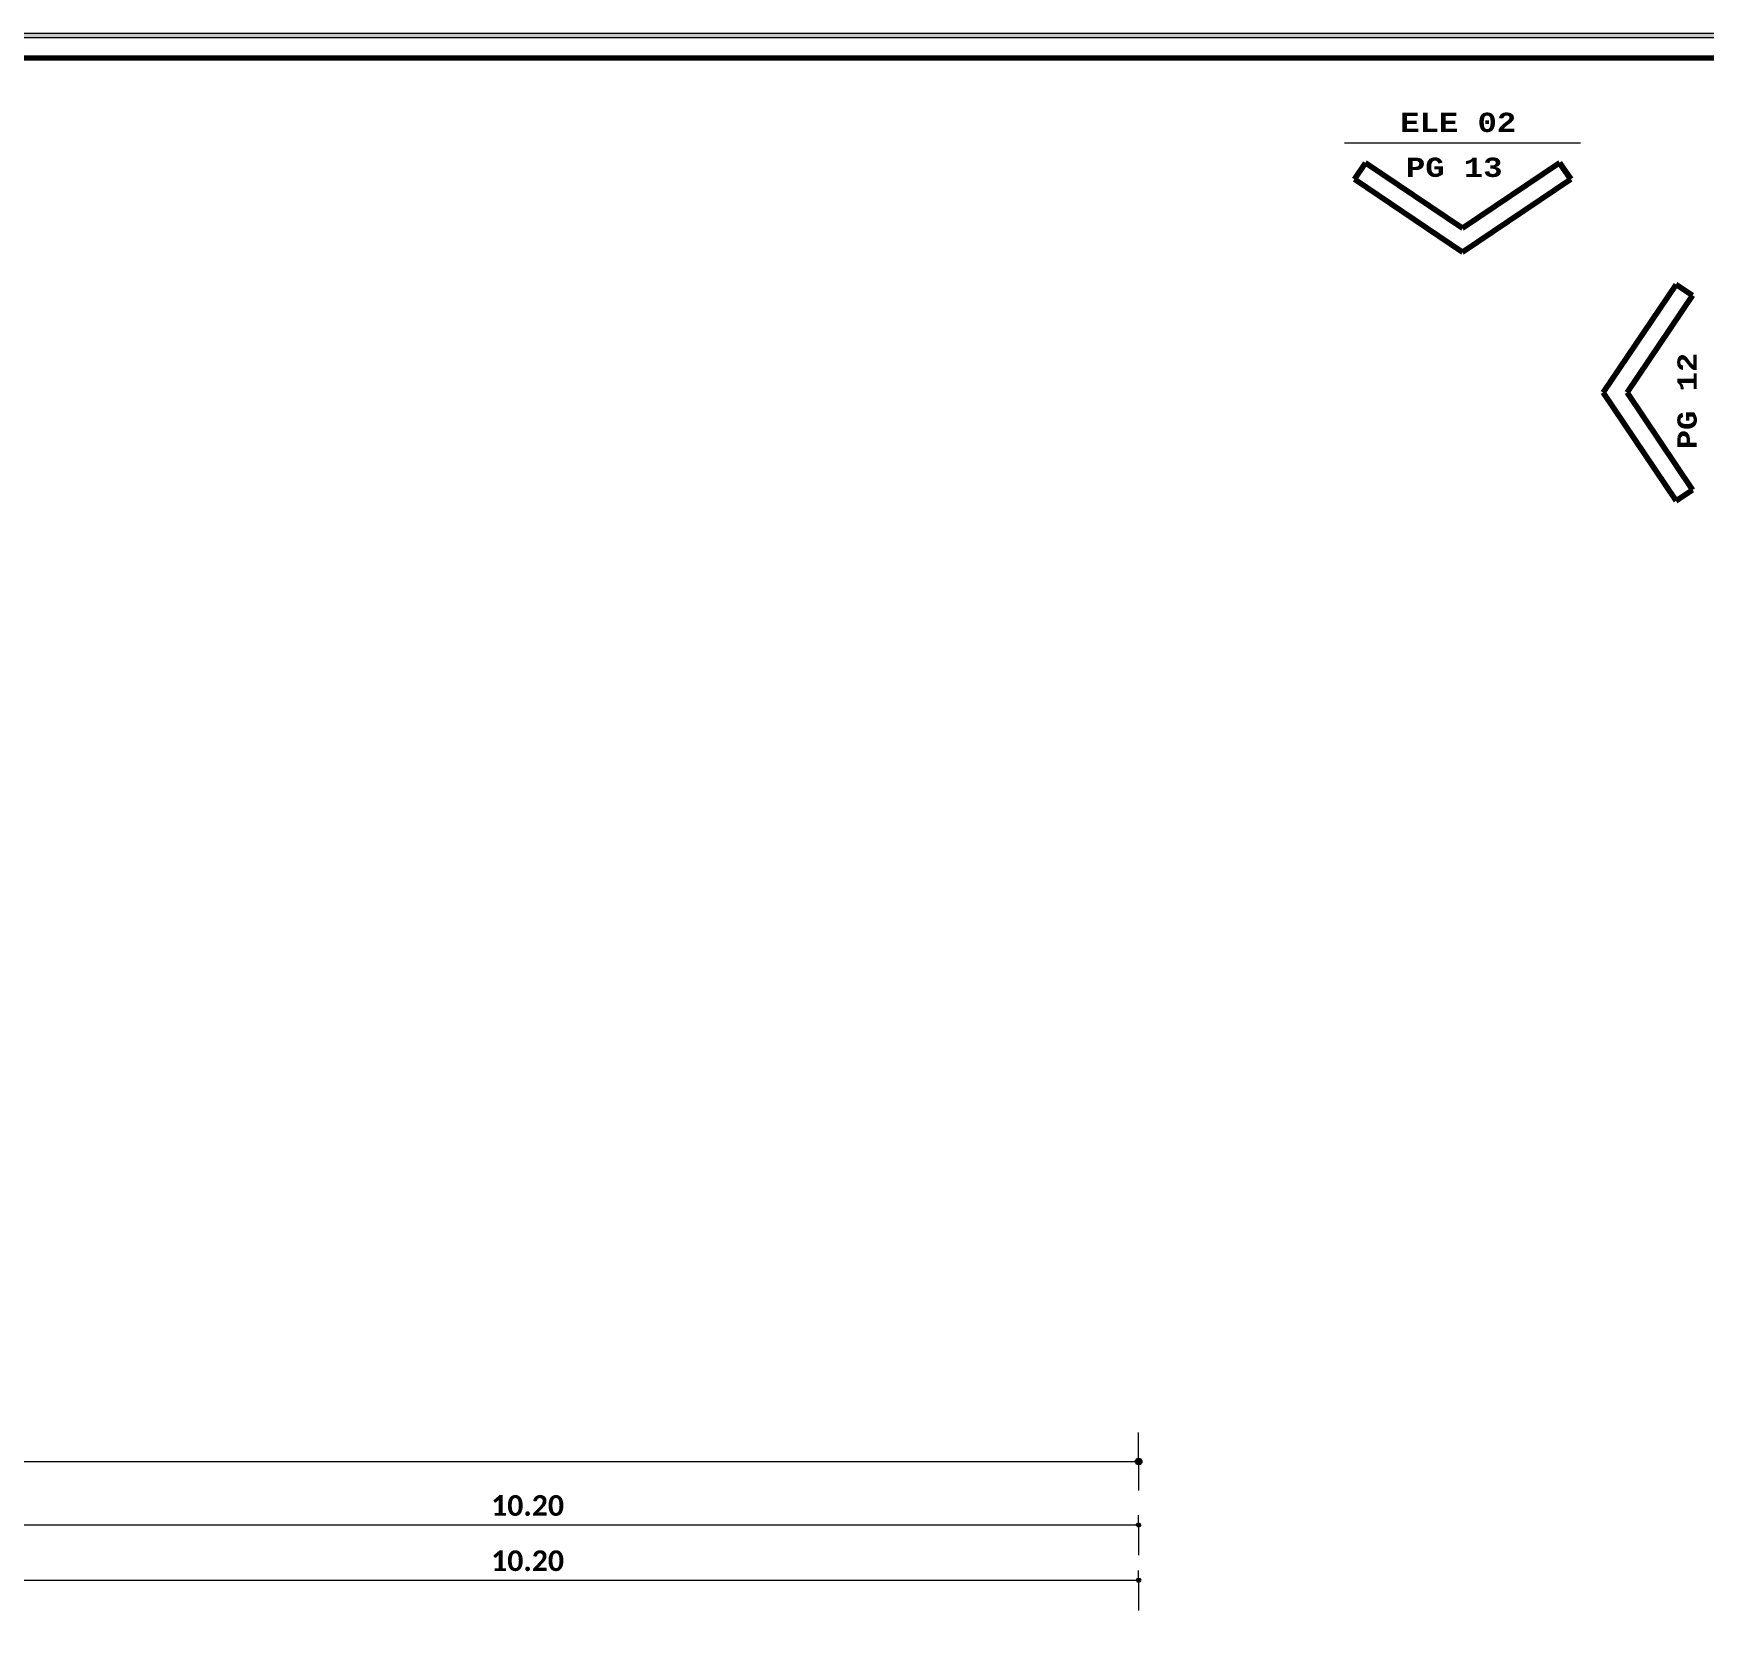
# Model space of a CAD drawing. Header units: metres. Extents: x -144 to 1000, y -717 to 29.
# Drawn here: x 514.51 to 528.3, y -543.55 to -530.45 of the extents above; entities that cross this region are included whole.
import ezdxf

# ---------------------------------------------------------------- set-up
doc = ezdxf.new("R2010")
doc.units = ezdxf.units.M
doc.layers.get('0').update_dxf_attribs({"color": 1})
for name, color, linetype, lineweight in [('A-ANNO-DIMS', 1, 'Continuous', 9), ('A-DETL', 1, 'Continuous', 9), ('A-DETL-THIN', 1, 'Continuous', 9), ('G-ANNO-TEXT', 2, 'Continuous', 9), ('G-ANNO-TTLB', 3, 'Continuous', 18), ('G-ANNO-TTLB-WIDE', 1, 'Continuous', 70), ('G-IMPT', 1, 'Continuous', 9)]:
    doc.layers.add(name, color=color, linetype=linetype, lineweight=lineweight)
doc.styles.add('Calibri_B_4', font='calibrib.ttf', dxfattribs={"height": 0.1125})
doc.styles.add('Courier New_B_2', font='courbd.ttf', dxfattribs={"height": 0.0016})

# ---------------------------------------------------------------- blocks, each defined once
blk = doc.blocks.new('tarjeta de nathalie 00')
at = {"layer": 'G-IMPT', "lineweight": 9}
h = blk.add_hatch(color=3, dxfattribs=at)
h.paths.add_polyline_path([(-145.23888, -717.38489), (-145.21019, -717.38489), (-145.21019, -716.89355), (-145.21019, -716.79934), (-145.23888, -716.79934), (-145.23888, -716.89379)])
h.paths.add_polyline_path([(-145.20996, -716.7991), (-145.20996, -717.3851), (-145.2392, -717.3851), (-145.2392, -716.7991)])
h.paths.add_polyline_path([(-145.23902, -717.3868), (-145.20826, -717.3868), (-145.20826, -716.7974), (-145.2392, -716.7974), (-146.09866, -716.7974), (-146.09866, -717.3868)])
h.paths.add_polyline_path([(-145.20795, -716.79707), (-145.20795, -717.3871), (-146.09898, -717.3871), (-146.09898, -716.79707)])
at = {"layer": 'G-ANNO-TTLB', "color": 3}
for p, q in [((-145.20795, -716.79707), (-146.09898, -716.79707)), ((-145.20795, -716.79707), (-146.09898, -716.79707)), ((-146.09866, -716.7974), (-145.2392, -716.7974))]:
    blk.add_line(p, q, dxfattribs=at)
at = {"layer": 'G-ANNO-TTLB-WIDE', "color": 3}
blk.add_line((-146.09696, -716.7991), (-145.20996, -716.7991), dxfattribs=at)
blk = doc.blocks.new('A$C4d52d4f2')
at = {"layer": 'A-DETL', "color": 7, "lineweight": 100}
for p, q in [((-0.07018, -0.01215), (-0.06926, -0.01078)), ((-0.06926, -0.01078), (-0.0612, -0.01621)), ((-0.05314, -0.01078), (-0.0612, -0.01621)), ((-0.05221, -0.01215), (-0.05314, -0.01078)), ((-0.07018, -0.01215), (-0.0612, -0.01821)), ((-0.05221, -0.01215), (-0.0612, -0.01821)), ((-0.04347, -0.02089), (-0.04953, -0.02987)), ((-0.0421, -0.02181), (-0.04754, -0.02987)), ((-0.04347, -0.02089), (-0.0421, -0.02181)), ((-0.04347, -0.03886), (-0.04953, -0.02987)), ((-0.0421, -0.03794), (-0.04754, -0.02987)), ((-0.04347, -0.03886), (-0.0421, -0.03794))]:
    blk.add_line(p, q, dxfattribs=at)
at = {"layer": 'A-DETL-THIN', "lineweight": 18}
blk.add_line((-0.07099, -0.00914), (-0.05141, -0.00914), dxfattribs=at)
at = {"layer": 'G-ANNO-TEXT', "char_height": 0.0016, "attachment_point": 1, "style": 'Courier New_B_2'}
for s, insert, width in [('ELE 02', (-0.06637, -0.00663), 0.0125063), ('PG 13', (-0.0659, -0.01036), 0.0104219)]:
    blk.add_mtext(s, dxfattribs=dict(at, insert=insert, width=width))
at = {"layer": 'G-ANNO-TEXT', "insert": (-0.04336, -0.03458), "char_height": 0.0016, "width": 0.0104219, "attachment_point": 1, "rotation": 90, "style": 'Courier New_B_2'}
blk.add_mtext('PG 12', dxfattribs=at)
blk = doc.blocks.new('I')
at = {"layer": 'A-ANNO-DIMS', "lineweight": 25}
h = blk.add_hatch(color=256, dxfattribs=at)
edge = h.paths.add_edge_path()
edge.add_arc((519.861, -480.581), 0.025, 0, 360)
h = blk.add_hatch(color=256, dxfattribs=at)
edge = h.paths.add_edge_path()
edge.add_arc((519.861, -481.105), 0.015, 0, 360)
h = blk.add_hatch(color=256, dxfattribs=at)
edge = h.paths.add_edge_path()
edge.add_arc((519.861, -481.561), 0.015, 0, 360)
at = {"layer": 'A-ANNO-DIMS'}
for p, q in [((519.861, -480.581), (519.861, -480.341)), ((498.904, -480.581), (519.861, -480.581)), ((519.861, -480.581), (519.861, -480.821)), ((519.861, -481.105), (519.861, -481.025)), ((509.661, -481.105), (519.861, -481.105)), ((519.861, -481.105), (519.861, -481.355)), ((519.861, -481.561), (519.861, -481.481)), ((509.661, -481.561), (519.861, -481.561)), ((519.861, -481.561), (519.861, -481.811))]:
    blk.add_line(p, q, dxfattribs=at)
at = {"layer": 'A-ANNO-DIMS', "lineweight": 25}
for centre, radius in [((519.861, -480.581), 0.025), ((519.861, -481.105), 0.015), ((519.861, -481.561), 0.015)]:
    blk.add_circle(centre, radius, dxfattribs=at)
at = {"layer": 'A-ANNO-DIMS', "char_height": 0.17, "width": 0.58667, "attachment_point": 1, "line_spacing_factor": 1.158048, "style": 'Calibri_B_4'}
for insert in [(514.516, -480.859), (514.516, -481.315)]:
    blk.add_mtext('10.20', dxfattribs=dict(at, insert=insert))

msp = doc.modelspace()

# ---------------------------------------------------------------- block references
at = {"xscale": 99.43160266323505, "yscale": 99.43160266323505, "zscale": 99.43160266323505}
msp.add_blockref('tarjeta de nathalie 00', (14970.649, 70741.827), dxfattribs=at)

# ---------------------------------------------------------------- next in the draw order: block references
at = {"xscale": 99.43160273753426, "yscale": 99.43160273753426, "zscale": 99.43160273753426}
msp.add_blockref('A$C4d52d4f2', (532.39, -530.45), dxfattribs=at)
at = {"color": 3}
msp.add_blockref('I', (3.769, -61.665), dxfattribs=at)

doc.saveas('drawing.dxf')
